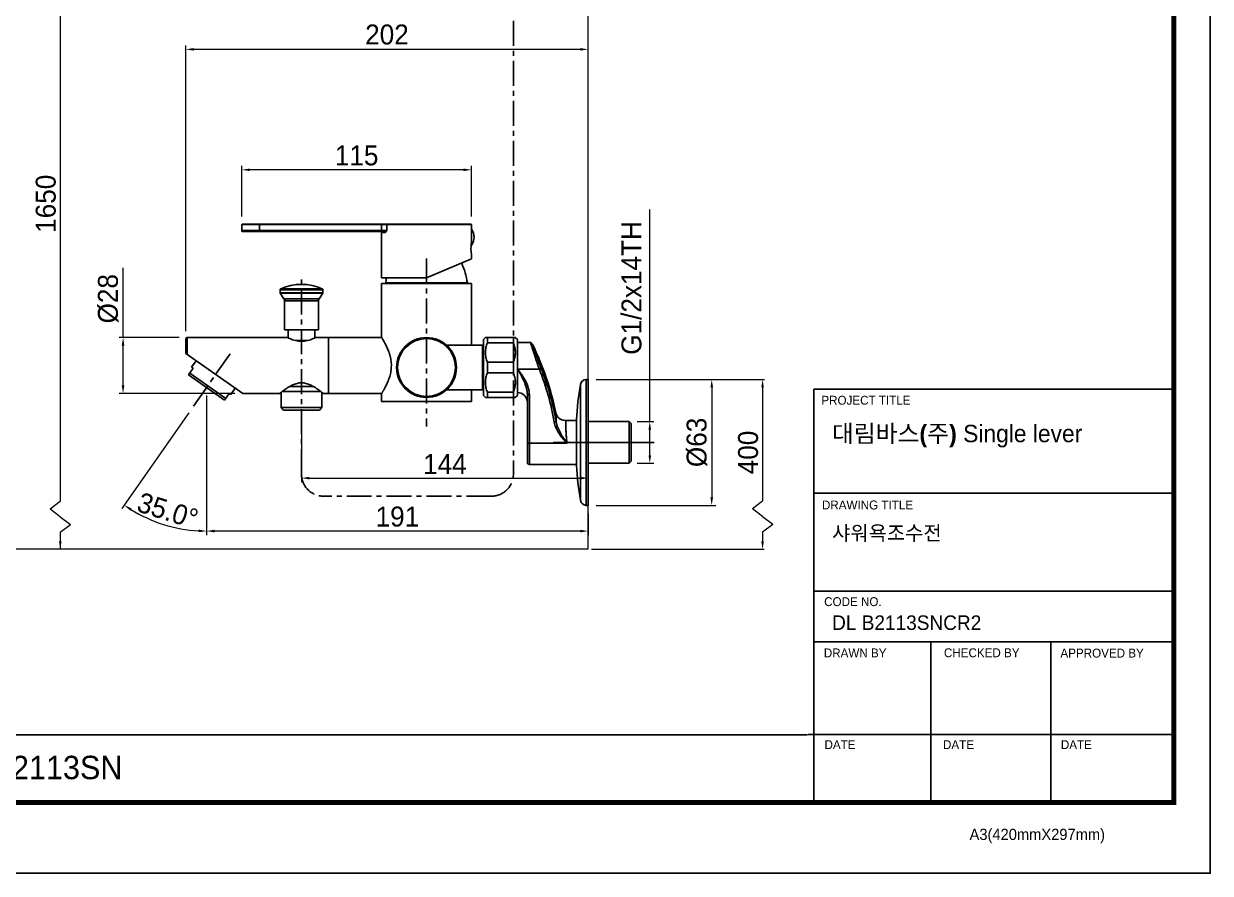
# Model space of a CAD drawing. Extents: x 881 to 2009, y 679 to 1506.
# Drawn here: x 1415 to 2009, y 679 to 1104 of the extents above; entities that cross this region are included whole.
import ezdxf

# ---------------------------------------------------------------- set-up
doc = ezdxf.new("R2010")
doc.units = 0
doc.header["$LTSCALE"] = 10
doc.header["$MEASUREMENT"] = 0
doc.header["$PDMODE"] = 3
doc.header["$PDSIZE"] = -10
doc.linetypes.add('CENTER', pattern=[2, 1.25, -0.25, 0.25, -0.25])
doc.layers.get('0').update_dxf_attribs({"linetype": 'CONTINUOUS'})
doc.layers.get('DEFPOINTS').update_dxf_attribs({"linetype": 'CONTINUOUS'})
doc.layers.add('DEFAULT_1', color=7, linetype='CENTER')
doc.layers.add('치수선', color=7, linetype='CONTINUOUS', lineweight=20)
doc.styles.add('Daelim Dimension', font='H2GTRE.TTF')
doc.dimstyles.new('DEFAULT', dxfattribs={"dimscale": 2, "dimtxt": 2, "dimasz": 2, "dimexe": 0, "dimexo": 2, "dimgap": 1, "dimtad": 1, "dimdec": 1, "dimzin": 9, "dimdsep": 46, "dimtxsty": 'Daelim Dimension', "dimcen": 0.5, "dimclrd": 252, "dimclre": 252, "dimclrt": 3, "dimadec": 1, "dimazin": 0, "dimtfac": 1, "dimtdec": 1, "dimtix": 1, "dimtmove": 0, "dimatfit": 3, "dimfxl": 1, "dimtolj": 1, "dimtzin": 1, "dimlwd": 9, "dimlwe": 9, "dimarcsym": 0})

# ---------------------------------------------------------------- blocks, each defined once
blk = doc.blocks.new('*D41')
at = {"color": 5, "lineweight": 9, "ltscale": 0.5, "transparency": 16777216}
for p, q in [((1701.59, 925.9), (1761.43, 925.9)), ((1759.43, 921.9), (1759.43, 866.9)), ((1701.59, 862.9), (1761.43, 862.9))]:
    blk.add_line(p, q, dxfattribs=at)
at = {"color": 5, "ltscale": 0.5, "transparency": 16777216}
for points in [[(1758.77, 921.9), (1760.1, 921.9), (1759.43, 925.9)], [(1758.77, 866.9), (1760.1, 866.9), (1759.43, 862.9)]]:
    blk.add_solid(points, dxfattribs=at)
at = {"layer": 'DEFPOINTS', "color": 0, "ltscale": 0.5, "transparency": 16777216}
for p in [(1697.59, 925.9), (1697.59, 862.9), (1759.43, 862.9)]:
    blk.add_point(p, dxfattribs=at)
at = {"color": 7, "ltscale": 0.5, "transparency": 16777216, "insert": (1746.84, 894.4), "char_height": 10, "attachment_point": 2, "rotation": 90, "style": 'Daelim Dimension'}
blk.add_mtext('\\A1;%%C63', dxfattribs=at)
blk = doc.blocks.new('*D42')
at = {"color": 5, "lineweight": 9, "ltscale": 0.5, "transparency": 16777216}
for p, q in [((1728.41, 904.8), (1728.41, 1010.98)), ((1722.09, 904.8), (1730.41, 904.8)), ((1728.41, 888), (1728.41, 900.8)), ((1722.09, 884), (1730.41, 884))]:
    blk.add_line(p, q, dxfattribs=at)
at = {"color": 5, "ltscale": 0.5, "transparency": 16777216}
for points in [[(1727.75, 900.8), (1729.08, 900.8), (1728.41, 904.8)], [(1727.75, 888), (1729.08, 888), (1728.41, 884)]]:
    blk.add_solid(points, dxfattribs=at)
at = {"layer": 'DEFPOINTS', "color": 0, "ltscale": 0.5, "transparency": 16777216}
for p in [(1718.09, 904.8), (1718.09, 884), (1728.41, 884)]:
    blk.add_point(p, dxfattribs=at)
at = {"color": 7, "ltscale": 0.5, "transparency": 16777216, "insert": (1714.22, 971.72), "char_height": 10, "attachment_point": 2, "rotation": 90, "style": 'Daelim Dimension'}
blk.add_mtext('\\A1;G1/2x14TH', dxfattribs=at)
blk = doc.blocks.new('*D44')
at = {"color": 5, "lineweight": 9, "ltscale": 0.5, "transparency": 16777216}
for p, q in [((1495.98, 950.1), (1495.98, 1093.13)), ((1693.59, 1091.13), (1499.98, 1091.13)), ((1697.59, 929.9), (1697.59, 1093.13))]:
    blk.add_line(p, q, dxfattribs=at)
at = {"color": 5, "ltscale": 0.5, "transparency": 16777216}
for points in [[(1499.98, 1091.79), (1499.98, 1090.46), (1495.98, 1091.13)], [(1693.59, 1091.79), (1693.59, 1090.46), (1697.59, 1091.13)]]:
    blk.add_solid(points, dxfattribs=at)
at = {"layer": 'DEFPOINTS', "color": 0, "ltscale": 0.5, "transparency": 16777216}
for p in [(1495.98, 1091.13), (1495.98, 946.1), (1697.59, 925.9)]:
    blk.add_point(p, dxfattribs=at)
at = {"color": 7, "ltscale": 0.5, "transparency": 16777216, "insert": (1596.78, 1103.57), "char_height": 10, "attachment_point": 2, "style": 'Daelim Dimension'}
blk.add_mtext('\\A1;202', dxfattribs=at)
blk = doc.blocks.new('*D46')
at = {"color": 5, "lineweight": 9, "ltscale": 0.5, "transparency": 16777216}
for p, q in [((1464.61, 946.9), (1464.61, 981.74)), ((1492.78, 946.9), (1462.61, 946.9)), ((1464.61, 922.9), (1464.61, 942.9)), ((1520.54, 918.9), (1462.61, 918.9))]:
    blk.add_line(p, q, dxfattribs=at)
at = {"color": 5, "ltscale": 0.5, "transparency": 16777216}
for points in [[(1463.94, 942.9), (1465.27, 942.9), (1464.61, 946.9)], [(1463.94, 922.9), (1465.27, 922.9), (1464.61, 918.9)]]:
    blk.add_solid(points, dxfattribs=at)
at = {"layer": 'DEFPOINTS', "color": 0, "ltscale": 0.5, "transparency": 16777216}
for p in [(1496.78, 946.9), (1464.61, 918.9), (1524.54, 918.9)]:
    blk.add_point(p, dxfattribs=at)
at = {"color": 7, "ltscale": 0.5, "transparency": 16777216, "insert": (1452.01, 966.32), "char_height": 10, "attachment_point": 2, "rotation": 90, "style": 'Daelim Dimension'}
blk.add_mtext('\\A1;%%c28', dxfattribs=at)
blk = doc.blocks.new('*D50')
at = {"color": 5, "lineweight": 9, "ltscale": 0.5, "transparency": 16777216}
for p, q in [((1506.44, 917.93), (1506.44, 848.02)), ((1697.59, 858.9), (1697.59, 848.02)), ((1693.59, 850.02), (1510.44, 850.02))]:
    blk.add_line(p, q, dxfattribs=at)
at = {"color": 5, "ltscale": 0.5, "transparency": 16777216}
for points in [[(1510.44, 850.68), (1510.44, 849.35), (1506.44, 850.02)], [(1693.59, 850.68), (1693.59, 849.35), (1697.59, 850.02)]]:
    blk.add_solid(points, dxfattribs=at)
at = {"layer": 'DEFPOINTS', "color": 0, "ltscale": 0.5, "transparency": 16777216}
for p in [(1506.44, 921.93), (1697.59, 862.9), (1506.44, 850.02)]:
    blk.add_point(p, dxfattribs=at)
at = {"color": 7, "ltscale": 0.5, "transparency": 16777216, "insert": (1602.01, 857.23), "char_height": 10, "attachment_point": 5, "style": 'Daelim Dimension'}
blk.add_mtext('\\A1;191', dxfattribs=at)
blk = doc.blocks.new('*D36')
at = {"color": 5, "lineweight": 9, "ltscale": 0.5, "transparency": 16777216}
for p, q in [((1524.09, 1007.4), (1524.09, 1032.84)), ((1635.09, 1030.84), (1528.09, 1030.84)), ((1639.09, 1007.4), (1639.09, 1032.84))]:
    blk.add_line(p, q, dxfattribs=at)
at = {"color": 5, "ltscale": 0.5, "transparency": 16777216}
for points in [[(1528.09, 1031.5), (1528.09, 1030.17), (1524.09, 1030.84)], [(1635.09, 1031.5), (1635.09, 1030.17), (1639.09, 1030.84)]]:
    blk.add_solid(points, dxfattribs=at)
at = {"layer": 'DEFPOINTS', "color": 0, "ltscale": 0.5, "transparency": 16777216}
for p in [(1524.09, 1030.84), (1524.09, 1003.4), (1639.09, 1003.4)]:
    blk.add_point(p, dxfattribs=at)
at = {"color": 7, "ltscale": 0.5, "transparency": 16777216, "insert": (1581.59, 1043.07), "char_height": 10, "attachment_point": 2, "style": 'Daelim Dimension'}
blk.add_mtext('\\A1;115', dxfattribs=at)
blk = doc.blocks.new('*D51')
at = {"color": 5, "lineweight": 9, "ltscale": 0.5, "transparency": 16777216}
for p, q in [((1506.44, 917.83), (1506.44, 848.02)), ((1497.55, 909.23), (1464.04, 861.38))]:
    blk.add_line(p, q, dxfattribs=at)
blk.add_arc((1506.44, 921.93), 71.91, 238.18747, 266.81253, dxfattribs=at)
at = {"color": 5, "ltscale": 0.5, "transparency": 16777216}
for points in [[(1468.16, 860.26), (1468.9, 861.38), (1465.19, 863.02)], [(1502.46, 850.79), (1502.42, 849.46), (1506.44, 850.02)]]:
    blk.add_solid(points, dxfattribs=at)
at = {"layer": 'DEFPOINTS', "color": 0, "ltscale": 0.5, "transparency": 16777216}
for p in [(1518.2, 938.72), (1506.44, 921.93), (1506.44, 921.83), (1499.84, 912.51), (1477.96, 855.9)]:
    blk.add_point(p, dxfattribs=at)
at = {"color": 7, "ltscale": 0.5, "transparency": 16777216, "insert": (1486.99, 860.24), "char_height": 10, "attachment_point": 5, "rotation": 342.5, "style": 'Daelim Dimension'}
blk.add_mtext('\\A1;35.0°', dxfattribs=at)
blk = doc.blocks.new('*D52')
at = {"color": 5, "lineweight": 9, "ltscale": 0.5, "transparency": 16777216}
for p, q in [((1553.98, 906.6), (1553.98, 874.53)), ((1557.98, 876.53), (1693.59, 876.53)), ((1697.59, 857.46), (1697.59, 878.53))]:
    blk.add_line(p, q, dxfattribs=at)
at = {"color": 5, "ltscale": 0.5, "transparency": 16777216}
for points in [[(1557.98, 877.2), (1557.98, 875.87), (1553.98, 876.53)], [(1693.59, 877.2), (1693.59, 875.87), (1697.59, 876.53)]]:
    blk.add_solid(points, dxfattribs=at)
at = {"layer": 'DEFPOINTS', "color": 0, "ltscale": 0.5, "transparency": 16777216}
for p in [(1553.98, 910.6), (1697.59, 876.53), (1697.59, 853.46)]:
    blk.add_point(p, dxfattribs=at)
at = {"color": 7, "ltscale": 0.5, "transparency": 16777216, "insert": (1625.78, 883.53), "char_height": 10, "attachment_point": 5, "style": 'Daelim Dimension'}
blk.add_mtext('\\A1;144', dxfattribs=at)

msp = doc.modelspace()

# ---------------------------------------------------------------- linework, layer by layer
at = {"color": 5, "lineweight": 9, "ltscale": 0.5}
for p, q in [((1433.16, 1133.78), (1433.16, 864.88)), ((1720.59, 925.9), (1785.89, 925.89)), ((1784.89, 921.89), (1784.89, 864.96)), ((1433.16, 864.88), (1428.05, 861.04)), ((1784.89, 864.96), (1779.79, 861.12)), ((1433.16, 857.2), (1428.05, 861.04)), ((1433.16, 857.2), (1438.27, 853.36)), ((1784.89, 857.29), (1779.79, 861.12)), ((1784.89, 857.29), (1790, 853.45)), ((1433.16, 849.53), (1438.27, 853.36)), ((1784.89, 849.61), (1790, 853.45)), ((1433.16, 849.53), (1433.16, 840.96)), ((1433.16, 849.53), (1433.16, 844.85)), ((1784.89, 849.61), (1784.89, 844.94)), ((1699.17, 840.96), (1785.76, 840.96))]:
    msp.add_line(p, q, dxfattribs=at)
at = {"color": 7, "linetype": 'Continuous'}
for p, q in [((1524.09, 1003.4), (1639.09, 1003.4)), ((1524.09, 1003.4), (1524.09, 1000.4)), ((1596.74, 1000.4), (1524.09, 1000.4)), ((1638.79, 1003.7), (1524.39, 1003.7)), ((1595.31, 999.9), (1524.59, 999.9)), ((1532.89, 999.9), (1532.89, 1003.7)), ((1594.09, 1003.7), (1594.09, 999.9)), ((1594.09, 999.4), (1595.77, 999.4)), ((1594.09, 999.4), (1594.09, 976.7)), ((1596.74, 1003.4), (1596.74, 1000.4)), ((1639.09, 993.05), (1639.09, 1003.4)), ((1639.09, 994.1), (1638.98, 994.1)), ((1639.09, 988.45), (1639.09, 986.25)), ((1616.59, 976.7), (1639.09, 986.25)), ((1616.59, 976.7), (1594.09, 976.7))]:
    msp.add_line(p, q, dxfattribs=at)
at = {"linetype": 'Continuous'}
for p, q in [((1543.28, 970.77), (1564.68, 970.77)), ((1543.28, 969.31), (1543.28, 970.77)), ((1564.68, 969.31), (1543.28, 969.31)), ((1543.36, 969.04), (1564.6, 969.04)), ((1545.15, 966.29), (1543.36, 969.04)), ((1564.38, 971.23), (1543.57, 971.23)), ((1562.8, 966.29), (1564.6, 969.04)), ((1564.68, 969.31), (1564.68, 970.77)), ((1594.09, 973.9), (1639.09, 973.9)), ((1594.09, 973.9), (1594.09, 946.9)), ((1596.14, 974.24), (1637.04, 974.24)), ((1639.09, 973.9), (1639.09, 943.15)), ((1562.8, 966.29), (1545.15, 966.29)), ((1545.48, 965.2), (1562.48, 965.2)), ((1545.48, 950.8), (1545.48, 965.2)), ((1562.48, 950.8), (1562.48, 965.2)), ((1495.98, 946.1), (1495.98, 938.9)), ((1496.78, 946.9), (1546.98, 946.9)), ((1496.78, 938.34), (1496.78, 946.9)), ((1562.48, 950.8), (1545.48, 950.8)), ((1547.23, 950.8), (1547.23, 946.77)), ((1557.01, 945.4), (1550.94, 945.4)), ((1560.73, 950.8), (1560.73, 946.77)), ((1594.09, 946.9), (1560.98, 946.9)), ((1567.48, 946.9), (1567.48, 918.9)), ((1594.09, 946.9), (1594.11, 946.87)), ((1645.09, 945.9), (1646.11, 946.92)), ((1645.09, 917.9), (1645.09, 945.9)), ((1661.09, 946.9), (1646.09, 946.9)), ((1647.09, 944.22), (1647.09, 946.9)), ((1660.09, 946.9), (1660.09, 944.22)), ((1662.09, 945.9), (1661.07, 946.92)), ((1662.09, 945.9), (1662.09, 917.9)), ((1644.59, 943.15), (1626.52, 943.15)), ((1644.59, 943.15), (1644.59, 920.65)), ((1644.59, 942.4), (1645.09, 942.4)), ((1647.09, 944.22), (1660.09, 944.22)), ((1668.47, 944.4), (1662.09, 944.4)), ((1495.98, 938.9), (1524.54, 918.9)), ((1498.9, 932.09), (1501.14, 935.28)), ((1660.09, 934.57), (1647.09, 934.57)), ((1647.09, 929.22), (1647.09, 934.57)), ((1660.09, 934.57), (1660.09, 929.22)), ((1499.72, 931.51), (1497.43, 928.24)), ((1515.45, 915.62), (1497.43, 928.24)), ((1516.02, 916.44), (1498, 929.06)), ((1499.72, 931.51), (1498.9, 932.09)), ((1647.09, 929.22), (1660.09, 929.22)), ((1662.17, 931.03), (1673.1, 931.03)), ((1518.56, 918.32), (1520.8, 921.52)), ((1559.91, 922.4), (1548.05, 922.4)), ((1644.59, 921.4), (1645.09, 921.4)), ((1693.66, 923.38), (1693.66, 865.41)), ((1697.59, 925.9), (1696.62, 925.9)), ((1696.62, 862.9), (1696.62, 925.9)), ((1697.59, 925.9), (1697.59, 862.9)), ((1515.45, 915.62), (1517.74, 918.89)), ((1518.56, 918.32), (1517.74, 918.89)), ((1524.54, 918.9), (1542.98, 918.9)), ((1543.73, 919.48), (1543.73, 911.8)), ((1544.28, 919.9), (1563.67, 919.9)), ((1545.23, 920.58), (1545.23, 919.9)), ((1562.73, 920.58), (1562.73, 919.9)), ((1564.23, 919.48), (1564.23, 911.8)), ((1594.09, 918.9), (1564.98, 918.9)), ((1594.09, 918.9), (1594.09, 914.9)), ((1644.59, 920.65), (1626.52, 920.65)), ((1639.09, 920.65), (1639.09, 914.9)), ((1645.09, 917.9), (1646.11, 916.88)), ((1646.09, 916.9), (1661.09, 916.9)), ((1660.09, 919.57), (1647.09, 919.57)), ((1647.09, 916.9), (1647.09, 919.57)), ((1660.09, 919.57), (1660.09, 916.9)), ((1662.09, 917.9), (1661.07, 916.88)), ((1667.09, 884.4), (1667.09, 918.25)), ((1668.09, 883.4), (1668.09, 918.21)), ((1564.23, 911.8), (1543.73, 911.8)), ((1544.93, 910.6), (1543.73, 911.8)), ((1563.03, 910.6), (1544.93, 910.6)), ((1563.03, 910.6), (1564.23, 911.8)), ((1639.09, 914.9), (1594.09, 914.9)), ((1686.15, 905.4), (1691.66, 905.4)), ((1691.66, 905.86), (1691.66, 905.79)), ((1691.66, 905.86), (1691.66, 882.93)), ((1691.66, 905.79), (1691.66, 883)), ((1697.59, 904.8), (1718.09, 904.8)), ((1718.09, 904.8), (1718.09, 884)), ((1719.09, 903.8), (1718.09, 904.8)), ((1719.09, 903.8), (1719.09, 885)), ((1686.98, 893.96), (1668.09, 893.96)), ((1668.09, 883.4), (1691.66, 883.4)), ((1691.66, 882.93), (1691.66, 883)), ((1697.59, 884), (1718.09, 884)), ((1719.09, 885), (1718.09, 884)), ((1697.59, 862.9), (1696.62, 862.9))]:
    msp.add_line(p, q, dxfattribs=at)
at = {"ltscale": 0.5}
msp.add_line((1506.44, 921.93), (1506.44, 921.83), dxfattribs=at)
at = {"color": 5, "ltscale": 40}
for p, q in [((1990.87, 921.12), (1810.52, 921.12)), ((1990.87, 869), (1810.52, 869)), ((1990.87, 869), (1810.52, 869)), ((1990.87, 819.96), (1810.52, 819.96)), ((1990.87, 819.96), (1810.52, 819.96)), ((1990.87, 794.67), (1810.52, 794.67)), ((1990.87, 794.67), (1810.52, 794.67)), ((1869.1, 794.67), (1869.1, 714.16)), ((1929.22, 794.67), (1929.22, 714.16)), ((1990.87, 748.16), (1807.67, 748.16)), ((1990.87, 748.16), (1811.93, 748.16)), ((1990.87, 714.16), (1836.31, 714.16))]:
    msp.add_line(p, q, dxfattribs=at)
at = {"color": 5, "ltscale": 0.5}
msp.add_line((1810.52, 921.12), (1810.52, 713.07), dxfattribs=at)
at = {"color": 5}
msp.add_line((898.87, 748.03), (1807.46, 748.03), dxfattribs=at)
at = {"ltscale": 0.5}
msp.add_lwpolyline([(880.72, 678.76), (2009.12, 678.76), (2009.12, 1505.56), (880.72, 1505.56)], close=True, dxfattribs=at)
at = {"color": 5, "linetype": 'ByBlock', "lineweight": 200, "const_width": 2.6}
msp.add_lwpolyline([(898.87, 714.16), (1990.87, 714.16), (1990.87, 1486.36), (898.87, 1486.36)], close=True, dxfattribs=at)
at = {"linetype": 'Continuous'}
for points in [[(1668.47, 944.4), (1668.73, 944.36), (1669.03, 944.23), (1669.24, 944.07), (1669.37, 943.91), (1669.47, 943.76), (1669.56, 943.61), (1669.59, 943.54)], [(1681.36, 909.18), (1681.39, 909.05), (1681.49, 908.71), (1681.68, 908.24), (1681.97, 907.69), (1682.39, 907.12), (1682.94, 906.57), (1683.62, 906.09), (1684.42, 905.71), (1685.32, 905.47), (1686.15, 905.4)]]:
    msp.add_lwpolyline(points, dxfattribs=at)
for radius in [15, 14.5]:
    msp.add_circle((1616.59, 931.9), radius, dxfattribs=at)
at = {"color": 7, "linetype": 'Continuous'}
for centre, radius, start, end in [((1524.39, 1003.4), 0.3, 90, 180), ((1524.59, 1000.4), 0.5, 180, 270), ((1593.59, 999.4), 0.5, 0, 90), ((1638.79, 1003.4), 0.3, 0, 90), ((1633.12, 997.2), 7.27, 325.21336, 34.78664), ((1661.37, 991.69), 22.51, 173.80759, 188.29506)]:
    msp.add_arc(centre, radius, start, end, dxfattribs=at)
at = {"linetype": 'Continuous'}
for centre, radius, start, end in [((1597.49, 968.27), 40, 8.5776, 23.41193), ((1635.69, 968.27), 40, 167.84661, 171.4224), ((1543.78, 970.77), 0.5, 114.60288, 180), ((1543.78, 969.31), 0.5, 180, 213.18036), ((1553.98, 948.5), 25, 65.39712, 114.60288), ((1564.18, 970.77), 0.5, 0, 65.39712), ((1564.18, 969.31), 0.5, 326.81964, 0), ((1596.44, 974.2), 0.3, 171.4203, 270), ((1636.74, 974.2), 0.3, 270, 8.58087), ((1543.48, 965.2), 2, 0, 33.18036), ((1564.48, 965.2), 2, 146.81964, 180), ((1496.78, 946.1), 0.8, 90, 180), ((1543.58, 881.19), 140.6, 11.48549, 26.32434), ((1544.14, 880.35), 138.56, 10.08455, 21.45239), ((1544.22, 880.41), 139.46, 10.07973, 21.46354), ((1869.88, 894.4), 178.59, 170.65887, 176.32015), ((1696.62, 922.9), 3, 90, 170.65887), ((1662.09, 914.4), 5, 0, 90), ((1668.09, 884.4), 1, 180, 270), ((1869.88, 894.4), 178.59, 183.67985, 189.34113), ((1696.62, 865.9), 3, 189.34113, 270)]:
    msp.add_arc(centre, radius, start, end, dxfattribs=at)
at = {"color": 7, "linetype": 'Continuous'}
for points, knots in [([(1595.31, 999.9), (1595.34, 999.9), (1595.5, 999.91), (1595.64, 999.94), (1595.75, 999.97)], [0, 0, 0, 0, 0.247111, 1, 1, 1, 1]), ([(1595.31, 999.9), (1595.37, 999.9), (1595.49, 999.87), (1595.64, 999.76), (1595.75, 999.59), (1595.77, 999.46), (1595.77, 999.4)], [0, 0, 0, 0, 0.240948, 0.487217, 0.741034, 1, 1, 1, 1]), ([(1595.75, 999.97), (1595.94, 1000.02), (1596.27, 1000.15), (1596.59, 1000.31), (1596.74, 1000.4)], [0, 0, 0, 0, 0.531343, 1, 1, 1, 1]), ([(1595.77, 999.4), (1595.86, 999.4), (1595.99, 999.47), (1596.14, 999.6), (1596.31, 999.78), (1596.5, 1000.05), (1596.66, 1000.28), (1596.74, 1000.4)], [0, 0, 0, 0, 0.184171, 0.297573, 0.423288, 0.701508, 1, 1, 1, 1]), ([(1597, 1003.7), (1596.97, 1003.7), (1596.9, 1003.68), (1596.78, 1003.59), (1596.74, 1003.47), (1596.74, 1003.4)], [0, 0, 0, 0, 0.237394, 0.483661, 1, 1, 1, 1])]:
    msp.add_open_spline(points, degree=3, knots=knots, dxfattribs=at)
at = {"linetype": 'Continuous'}
for points, knots in [([(1546.98, 946.9), (1547.34, 946.72), (1548.62, 946.11), (1549.95, 945.63), (1550.94, 945.4)], [0, 0, 0, 0, 0.285058, 1, 1, 1, 1]), ([(1550.94, 945.4), (1551.42, 945.28), (1552.43, 945.09), (1553.98, 944.99), (1555.52, 945.09), (1556.53, 945.28), (1557.01, 945.4)], [0, 0, 0, 0, 0.243792, 0.500001, 0.756208, 1, 1, 1, 1]), ([(1557.01, 945.4), (1558, 945.63), (1559.34, 946.11), (1560.62, 946.72), (1560.98, 946.9)], [0, 0, 0, 0, 0.714876, 1, 1, 1, 1]), ([(1594.11, 946.87), (1594.39, 946.42), (1595.25, 944.98), (1596.4, 942.86), (1597.49, 940.38), (1598.28, 938.09), (1598.84, 935.57), (1598.98, 933.8), (1598.98, 932.9)], [0, 0, 0, 0, 0.105298, 0.335845, 0.483347, 0.646067, 0.819918, 1, 1, 1, 1]), ([(1647.09, 934.57), (1646.78, 935.34), (1646.4, 936.53), (1646.14, 938.16), (1646.07, 939.4), (1646.14, 940.63), (1646.4, 942.26), (1646.78, 943.45), (1647.09, 944.22)], [0, 0, 0, 0, 0.251076, 0.375714, 0.5, 0.624286, 0.748924, 1, 1, 1, 1]), ([(1660.09, 944.22), (1660.4, 943.45), (1660.78, 942.26), (1661.05, 940.63), (1661.11, 939.4), (1661.05, 938.16), (1660.78, 936.53), (1660.4, 935.34), (1660.09, 934.57)], [0, 0, 0, 0, 0.251076, 0.375714, 0.5, 0.624286, 0.748924, 1, 1, 1, 1]), ([(1668.47, 944.4), (1668.48, 944.4), (1668.52, 944.37), (1668.59, 944.28), (1668.7, 944.08), (1668.84, 943.74), (1669.01, 943.27), (1669.21, 942.68), (1669.44, 941.98), (1669.69, 941.17), (1669.98, 940.26), (1670.29, 939.27), (1670.75, 937.82), (1671.38, 935.89), (1672.2, 933.48), (1672.79, 931.85), (1673.09, 931.03)], [0, 0, 0, 0, 0.003057, 0.008012, 0.024743, 0.050864, 0.0862, 0.130358, 0.182836, 0.243039, 0.310241, 0.383658, 0.462456, 0.632775, 0.814234, 1, 1, 1, 1]), ([(1669.6, 943.54), (1669.64, 943.44), (1669.74, 943.23), (1669.96, 942.67), (1670.28, 941.78), (1670.71, 940.49), (1671.24, 938.96), (1671.84, 937.22), (1672.75, 934.69), (1673.49, 932.74), (1674.01, 931.44)], [0, 0, 0, 0, 0.02426, 0.055532, 0.138034, 0.244795, 0.372208, 0.516048, 0.671726, 1, 1, 1, 1]), ([(1598.98, 932.9), (1598.98, 931.96), (1598.83, 930.12), (1598.22, 927.5), (1597.51, 925.49), (1596.88, 924.03), (1596.41, 923.04), (1595.96, 922.14), (1595.53, 921.34), (1595.19, 920.73), (1594.94, 920.3), (1594.77, 920.01), (1594.62, 919.76), (1594.49, 919.54), (1594.37, 919.35), (1594.28, 919.21), (1594.23, 919.12), (1594.19, 919.06), (1594.16, 919.01), (1594.14, 918.97), (1594.12, 918.94), (1594.1, 918.92), (1594.1, 918.91), (1594.09, 918.9), (1594.09, 918.9), (1594.09, 918.9), (1594.09, 918.9)], [0, 0, 0, 0, 0.187044, 0.367106, 0.534743, 0.612484, 0.685368, 0.752724, 0.813793, 0.867738, 0.891758, 0.913656, 0.933317, 0.950628, 0.965483, 0.977786, 0.982952, 0.987449, 0.991268, 0.994405, 0.996851, 0.998601, 0.999213, 0.99965, 0.999913, 1, 1, 1, 1]), ([(1647.09, 919.57), (1646.78, 920.34), (1646.4, 921.53), (1646.14, 923.16), (1646.07, 924.4), (1646.14, 925.63), (1646.4, 927.26), (1646.78, 928.45), (1647.09, 929.22)], [0, 0, 0, 0, 0.251076, 0.375714, 0.5, 0.624286, 0.748924, 1, 1, 1, 1]), ([(1660.09, 929.22), (1660.4, 928.45), (1660.78, 927.26), (1661.05, 925.63), (1661.11, 924.4), (1661.05, 923.16), (1660.78, 921.53), (1660.4, 920.34), (1660.09, 919.57)], [0, 0, 0, 0, 0.251076, 0.375714, 0.5, 0.624286, 0.748924, 1, 1, 1, 1]), ([(1667.09, 918.25), (1667.09, 918.83), (1666.99, 919.99), (1666.62, 921.68), (1666.18, 923.06), (1665.76, 924.14), (1665.43, 924.94), (1665.07, 925.73), (1664.69, 926.51), (1664.3, 927.29), (1663.97, 927.93), (1663.69, 928.44), (1663.49, 928.83), (1663.28, 929.21), (1663.06, 929.59), (1662.89, 929.91), (1662.74, 930.16), (1662.63, 930.35), (1662.52, 930.54), (1662.4, 930.72), (1662.29, 930.87), (1662.2, 930.97), (1662.13, 931.01), (1662.09, 931.01)], [0, 0, 0, 0, 0.124631, 0.249253, 0.373929, 0.436321, 0.498752, 0.561232, 0.623765, 0.686355, 0.749005, 0.780351, 0.811712, 0.843087, 0.874474, 0.905873, 0.921578, 0.937284, 0.952994, 0.968705, 0.984412, 0.992262, 1, 1, 1, 1]), ([(1668.09, 918.21), (1668.09, 918.81), (1667.99, 920.01), (1667.58, 921.77), (1666.97, 923.47), (1666.33, 924.83), (1665.76, 925.88), (1665.31, 926.66), (1664.84, 927.42), (1664.34, 928.18), (1663.92, 928.8), (1663.58, 929.29), (1663.32, 929.65), (1663.05, 930.02), (1662.83, 930.32), (1662.64, 930.56), (1662.5, 930.73), (1662.38, 930.87), (1662.27, 930.97), (1662.2, 931.01), (1662.17, 931.03)], [0, 0, 0, 0, 0.124925, 0.249887, 0.374868, 0.499866, 0.562381, 0.624897, 0.687415, 0.749934, 0.812454, 0.843715, 0.874976, 0.906237, 0.937498, 0.953129, 0.968759, 0.984387, 0.992201, 1, 1, 1, 1]), ([(1674.01, 931.44), (1674, 931.43), (1673.97, 931.41), (1673.86, 931.35), (1673.68, 931.27), (1673.41, 931.15), (1673.21, 931.07), (1673.1, 931.03)], [0, 0, 0, 0, 0.046494, 0.121737, 0.348913, 0.654107, 1, 1, 1, 1]), ([(1564.98, 918.9), (1564.68, 919.13), (1564.03, 919.63), (1562.95, 920.44), (1561.63, 921.35), (1560.07, 922.34), (1558.26, 923.29), (1556.57, 923.9), (1555.11, 924.19), (1553.98, 924.26), (1552.84, 924.19), (1551.38, 923.9), (1549.69, 923.29), (1547.89, 922.34), (1546.32, 921.35), (1545.01, 920.44), (1543.92, 919.63), (1543.28, 919.13), (1542.98, 918.9)], [0, 0, 0, 0, 0.045963, 0.097947, 0.163416, 0.238725, 0.32123, 0.408969, 0.454256, 0.5, 0.545744, 0.59103, 0.678769, 0.761275, 0.836584, 0.902053, 0.954037, 1, 1, 1, 1]), ([(1667.09, 918.25), (1667.09, 918.25), (1667.1, 918.25), (1667.11, 918.24), (1667.14, 918.24), (1667.19, 918.24), (1667.27, 918.23), (1667.39, 918.22), (1667.54, 918.22), (1667.71, 918.22), (1667.9, 918.21), (1668.03, 918.21), (1668.09, 918.21)], [0, 0, 0, 0, 0.006193, 0.021066, 0.045116, 0.07828, 0.17063, 0.294771, 0.445874, 0.618274, 0.80561, 1, 1, 1, 1]), ([(1681.53, 904.82), (1681.52, 904.81), (1681.48, 904.8), (1681.37, 904.77), (1681.17, 904.73), (1680.88, 904.67), (1680.67, 904.63), (1680.56, 904.61)], [0, 0, 0, 0, 0.045181, 0.119528, 0.346035, 0.651997, 1, 1, 1, 1]), ([(1680.56, 904.61), (1680.74, 903.58), (1681.39, 901.56), (1682.93, 898.8), (1684.85, 896.28), (1686.26, 894.72), (1686.98, 893.96)], [0, 0, 0, 0, 0.249676, 0.499641, 0.749775, 1, 1, 1, 1]), ([(1681.36, 909.18), (1681.38, 909.1), (1681.4, 908.91), (1681.45, 908.39), (1681.48, 907.54), (1681.51, 906.28), (1681.52, 905.33), (1681.53, 904.81)], [0, 0, 0, 0, 0.057351, 0.135572, 0.352136, 0.643412, 1, 1, 1, 1]), ([(1681.53, 904.82), (1681.7, 903.81), (1682.27, 901.84), (1683.61, 899.08), (1685.2, 896.46), (1686.39, 894.79), (1686.98, 893.96)], [0, 0, 0, 0, 0.249615, 0.499499, 0.749691, 1, 1, 1, 1]), ([(1686.15, 905.4), (1686.16, 905.4), (1686.2, 905.38), (1686.23, 905.33), (1686.26, 905.26), (1686.28, 905.17), (1686.3, 905.04), (1686.33, 904.82), (1686.37, 904.29), (1686.38, 903.32), (1686.4, 901.91), (1686.43, 900.19), (1686.53, 898.23), (1686.7, 896.13), (1686.87, 894.69), (1686.98, 893.96)], [0, 0, 0, 0, 0.003445, 0.00809, 0.014651, 0.023379, 0.034363, 0.047625, 0.080951, 0.173816, 0.298512, 0.450013, 0.622193, 0.808029, 1, 1, 1, 1]), ([(1668.09, 893.96), (1668.03, 893.96), (1667.9, 893.96), (1667.71, 893.96), (1667.54, 893.96), (1667.39, 893.97), (1667.27, 893.97), (1667.19, 893.98), (1667.14, 893.99), (1667.11, 893.99), (1667.1, 893.99), (1667.09, 894), (1667.09, 894)], [0, 0, 0, 0, 0.194358, 0.381625, 0.554013, 0.705143, 0.829318, 0.921706, 0.954883, 0.978937, 0.993808, 1, 1, 1, 1])]:
    msp.add_open_spline(points, degree=3, knots=knots, dxfattribs=at)
msp.add_open_spline([(1662.17, 931.03), (1662.14, 931.03), (1662.11, 931.02), (1662.09, 931.01)], degree=3, dxfattribs=at)
at = {"color": 5, "ltscale": 0.5}
for points in [[(1784.23, 921.89), (1785.56, 921.89), (1784.89, 925.89)], [(1432.49, 844.85), (1433.83, 844.85), (1433.16, 840.85)], [(1784.23, 844.94), (1785.56, 844.94), (1784.89, 840.94)]]:
    msp.add_solid(points, dxfattribs=at)
at = {"layer": 'DEFAULT_1', "color": 1, "linetype": 'CENTER'}
for p, q in [((1660.11, 1105.39), (1660.11, 878.49)), ((1616.59, 986.4), (1616.59, 902.4)), ((1553.98, 878.49), (1553.98, 978.3)), ((1499.84, 912.51), (1518.2, 938.72)), ((1730.59, 894.4), (1680.09, 894.4)), ((1720.09, 894.4), (1684.59, 894.4)), ((1649.11, 867.49), (1564.98, 867.49))]:
    msp.add_line(p, q, dxfattribs=at)
for centre, start, end in [((1564.98, 878.49), 180, 270), ((1649.11, 878.49), 270, 0)]:
    msp.add_arc(centre, 11, start, end, dxfattribs=at)
at = {"layer": '치수선'}
for q in [(1697.59, 1365.78), (983.53, 840.96)]:
    msp.add_line((1697.59, 840.96), q, dxfattribs=at)

# ---------------------------------------------------------------- texts
at = {"color": 5, "ltscale": 40, "style": 'Daelim Dimension'}
for s, height, p in [('PROJECT TITLE', 4.453, (1814.34, 913.27)), ('DRAWING TITLE', 4.453, (1814.63, 860.86)), ('CODE NO.', 4.453, (1815.74, 812.47)), ('DRAWN BY', 4.453, (1815.57, 786.8)), ('CHECKED BY', 4.453, (1875.73, 786.88)), ('APPROVED BY', 4.453, (1934.08, 786.73)), ('DATE', 4.453, (1815.92, 740.9)), ('DATE', 4.453, (1875.26, 740.9)), ('DATE', 4.453, (1934.29, 740.9)), ('A3(420mmX297mm)', 5.6201, (1888.57, 695.41))]:
    msp.add_text(s, height=height, dxfattribs=at).set_placement(p)
at = {"color": 7, "ltscale": 0.5, "char_height": 10, "attachment_point": 5, "rotation": 90, "style": 'Daelim Dimension'}
for s, insert in [('\\A1;1650', (1425.93, 1013.84)), ('\\A1;400', (1777.68, 889.35))]:
    msp.add_mtext(s, dxfattribs=dict(at, insert=insert))
at = {"attachment_point": 1, "style": 'Daelim Dimension'}
for s, insert, char_height, width in [('{\\fPretendard Variable SemiBold|b0|i0|c129|p2;\\C7;대림바스(주)} Single lever', (1819.64, 903.22), 8.7291, 140.2959), ('샤워욕조수전 ', (1819.72, 852.7), 7.287, 122.6352), ('DL B2113SNCR2', (1819.72, 807.82), 7.2871, 122.6352)]:
    msp.add_mtext(s, dxfattribs=dict(at, insert=insert, char_height=char_height, width=width))
at = {"color": 2, "insert": (1101.44, 737.55), "char_height": 11.7115, "width": 518.4179, "attachment_point": 1, "style": 'Daelim Dimension'}
msp.add_mtext('{\\fPretendard Variable SemiBold|b0|i0|c129|p2;대림바스(주)} Single lever_샤워욕조수전_DL B2113SN', dxfattribs=at)

# ---------------------------------------------------------------- dimensions: what is measured, and where the dimension line sits
at = {"ltscale": 0.5}
for base, p1, p2, picture, middle in [((1495.98, 1091.13), (1697.59, 925.9), (1495.98, 946.1), '*D44', (1596.78, 1091.13)), ((1524.09, 1030.84), (1639.09, 1003.4), (1524.09, 1003.4), '*D36', (1581.59, 1030.84))]:
    dim = msp.add_linear_dim(base=base, p1=p1, p2=p2, angle=180, dimstyle='DEFAULT', override={"dimtxt": 5, "dimexe": 1, "dimdec": 0, "dimclrd": 5, "dimclre": 5, "dimclrt": 7}, dxfattribs=at)
    dim.commit()
    dim.dimension.update_dxf_attribs({"geometry": picture, "text_midpoint": middle, "dimtype": 160})
for base, p1, p2, text, picture, middle in [((1728.41, 884), (1718.09, 904.8), (1718.09, 884), 'G1/2x14TH', '*D42', (1728.41, 971.72)), ((1464.61, 918.9), (1496.78, 946.9), (1524.54, 918.9), '%%c<>', '*D46', (1464.61, 966.32)), ((1759.43, 862.9), (1697.59, 925.9), (1697.59, 862.9), '%%C63', '*D41', (1759.43, 894.4))]:
    dim = msp.add_linear_dim(base=base, p1=p1, p2=p2, angle=270, text=text, dimstyle='DEFAULT', override={"dimtxt": 5, "dimexe": 1, "dimdec": 0, "dimclrd": 5, "dimclre": 5, "dimclrt": 7}, dxfattribs=at)
    dim.commit()
    dim.dimension.update_dxf_attribs({"geometry": picture, "text_midpoint": middle, "dimtype": 160})
dim = msp.add_angular_dim_2l(base=(1477.96, 855.9), line1=((1506.44, 921.93), (1506.44, 921.83)), line2=((1499.84, 912.51), (1518.2, 938.72)), dimstyle='DEFAULT', override={"dimtxt": 5, "dimexe": 1, "dimdec": 0, "dimclrd": 5, "dimclre": 5, "dimclrt": 7}, dxfattribs=at)
dim.commit()
dim.dimension.update_dxf_attribs({"geometry": '*D51', "text_midpoint": (1486.99, 860.24)})
dim = msp.add_linear_dim(base=(1506.44, 850.02), p1=(1697.59, 862.9), p2=(1506.44, 921.93), angle=180, dimstyle='DEFAULT', override={"dimtxt": 5, "dimexe": 1, "dimdec": 0, "dimclrd": 5, "dimclre": 5, "dimclrt": 7}, dxfattribs=at)
dim.commit()
dim.dimension.update_dxf_attribs({"geometry": '*D50', "text_midpoint": (1602.01, 857.23)})
dim = msp.add_linear_dim(base=(1697.59, 876.53), p1=(1553.98, 910.6), p2=(1697.59, 853.46), dimstyle='DEFAULT', override={"dimtxt": 5, "dimexe": 1, "dimdec": 0, "dimclrd": 5, "dimclre": 5, "dimclrt": 7}, dxfattribs=at)
dim.commit()
dim.dimension.update_dxf_attribs({"geometry": '*D52', "text_midpoint": (1625.78, 883.53)})

doc.saveas('drawing.dxf')
